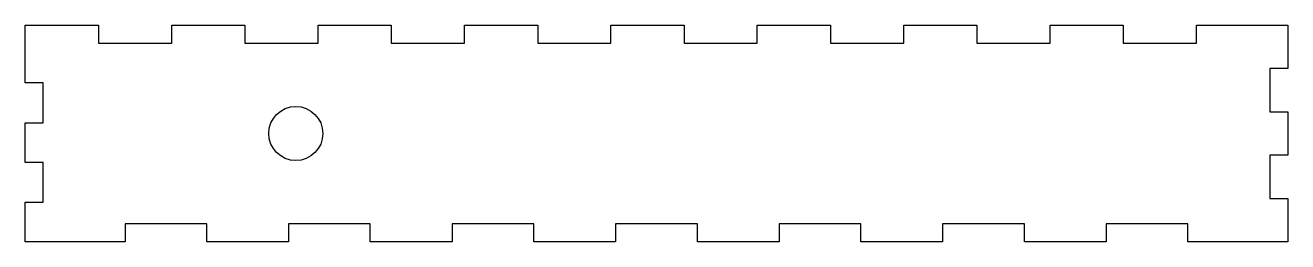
# Model space of a CAD drawing. Header units: millimetres. Extents: x -328 to 22, y -18 to 42.
import ezdxf

# ---------------------------------------------------------------- set-up
doc = ezdxf.new("R2010")
doc.units = ezdxf.units.MM
doc.layers.get('0').update_dxf_attribs({"linetype": 'CONTINUOUS'})

msp = doc.modelspace()

# ---------------------------------------------------------------- linework, layer by layer
msp.add_lwpolyline([(16.7, 6.43), (16.7, -5.57), (21.7, -5.57), (21.7, -17.57), (-5.97, -17.57), (-5.97, -12.57), (-28.64, -12.57), (-28.64, -17.57), (-51.3, -17.57), (-51.3, -12.57), (-73.97, -12.57), (-73.97, -17.57), (-96.64, -17.57), (-96.64, -12.57), (-119.3, -12.57), (-119.3, -17.57), (-141.97, -17.57), (-141.97, -12.57), (-164.64, -12.57), (-164.64, -17.57), (-187.3, -17.57), (-187.3, -12.57), (-209.97, -12.57), (-209.97, -17.57), (-232.64, -17.57), (-232.64, -12.57), (-255.3, -12.57), (-255.3, -17.57), (-277.97, -17.57), (-277.97, -12.57), (-300.64, -12.57), (-300.64, -17.57), (-328.3, -17.57), (-328.3, -6.57), (-323.3, -6.57), (-323.3, 4.43), (-328.3, 4.43), (-328.3, 15.43), (-323.3, 15.43), (-323.3, 26.43), (-328.3, 26.43), (-328.3, 42.43), (-308.01, 42.43), (-308.01, 37.43), (-287.71, 37.43), (-287.71, 42.43), (-267.42, 42.43), (-267.42, 37.43), (-247.13, 37.43), (-247.13, 42.43), (-226.83, 42.43), (-226.83, 37.43), (-206.54, 37.43), (-206.54, 42.43), (-186.24, 42.43), (-186.24, 37.43), (-165.95, 37.43), (-165.95, 42.43), (-145.66, 42.43), (-145.66, 37.43), (-125.36, 37.43), (-125.36, 42.43), (-105.07, 42.43), (-105.07, 37.43), (-84.77, 37.43), (-84.77, 42.43), (-64.48, 42.43), (-64.48, 37.43), (-44.18, 37.43), (-44.18, 42.43), (-23.89, 42.43), (-23.89, 37.43), (-3.6, 37.43), (-3.6, 42.43), (21.7, 42.43), (21.7, 30.43), (16.7, 30.43), (16.7, 18.43), (21.7, 18.43), (21.7, 6.43)], close=True)
msp.add_circle((-253.3, 12.43), 7.5)

doc.saveas('drawing.dxf')
